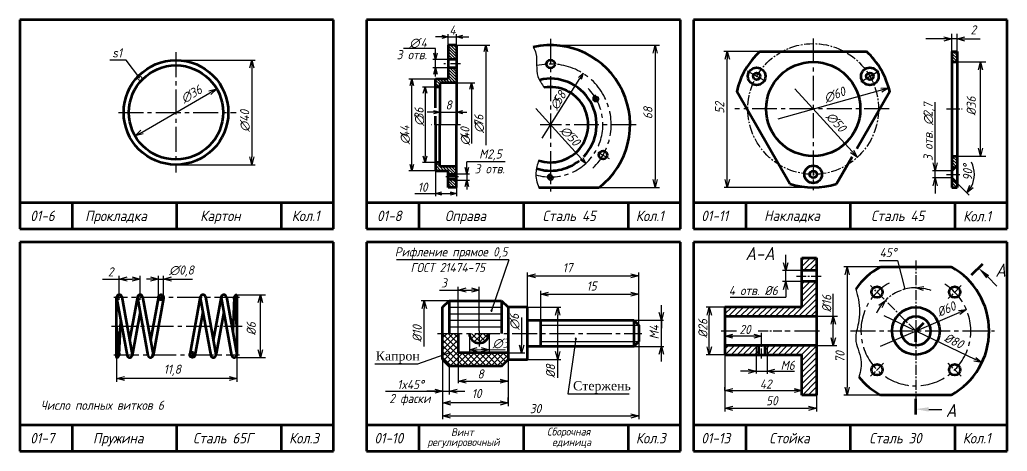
# Model space of a CAD drawing. Header units: millimetres. Extents: x -255 to 513, y 132 to 472.
# Drawn here: x 135 to 512.6, y 307 to 472 of the extents above; entities that cross this region are included whole.
import ezdxf

# ---------------------------------------------------------------- set-up
doc = ezdxf.new("R2010")
doc.units = ezdxf.units.MM
doc.header["$LTSCALE"] = 0.5
doc.linetypes.add('осевая2', pattern=[28.575, 19.05, -3.175, 3.175, -3.175])
doc.styles.get("Standard").update_dxf_attribs({"font": 'isocpeui.ttf', "width": 0.9})
doc.styles.add('стиль1', font='TIMES.TTF')
pattern_1 = [(135, (9, 2), (-0.561266, -0.561266), [])]

msp = doc.modelspace()

# ---------------------------------------------------------------- hatches: boundary and pattern name
at = {"lineweight": -3}
h = msp.add_hatch(dxfattribs=at)
h.set_pattern_fill('ANSI31', color=256, scale=0.25, angle=90, style=0)
h.set_pattern_definition(pattern_1)
h.paths.add_polyline_path([(301.97, 453.59), (298.77, 453.59), (298.77, 449.47), (293.97, 449.47), (293.97, 446.27), (295.57, 446.27), (295.57, 447.87), (301.97, 447.87)])
h.paths.add_polyline_path([(301.97, 462.27), (298.77, 462.27), (298.77, 462.06), (298.77, 456.79), (301.97, 456.79)])
h.paths.add_polyline_path([(301.97, 415.87), (295.57, 415.87), (295.57, 417.47), (293.97, 417.47), (293.97, 414.27), (298.77, 414.27), (298.77, 413.07), (301.97, 413.07)])
h.paths.add_polyline_path([(301.97, 410.66), (298.77, 410.66), (298.77, 407.87), (301.97, 407.87)])
h.paths.add_polyline_path([(301.97, 413.07), (298.77, 413.07), (298.77, 412.51), (301.97, 412.51)])
h.paths.add_polyline_path([(301.97, 411.23), (298.77, 411.23), (298.77, 410.66), (301.97, 410.66)])
h = msp.add_hatch(dxfattribs=at)
h.set_pattern_fill('ANSI31', color=256, scale=0.25, angle=90, style=0)
h.set_pattern_definition(pattern_1)
h.paths.add_polyline_path([(493.41, 459.88), (491.41, 459.88), (491.41, 455.88), (493.41, 455.88)])
h = msp.add_hatch(dxfattribs=at)
h.set_pattern_fill('ANSI31', color=256, scale=0.25, angle=90, style=0)
h.set_pattern_definition(pattern_1)
h.paths.add_polyline_path([(493.41, 419.88), (491.41, 419.88), (491.41, 414.23), (493.41, 416.23)])
h.paths.add_polyline_path([(491.41, 411.53), (491.41, 407.88), (493.41, 407.88), (493.41, 409.53)])
h = msp.add_hatch(dxfattribs=at)
h.set_pattern_fill('ANSI31', color=256, scale=0.5, style=0)
h.set_pattern_definition([(45, (9, 2), (-1.122532, 1.122532), [])])
h.paths.add_polyline_path([(439.66, 371.9), (434.06, 371.9), (434.06, 362.1), (404.66, 362.1), (404.66, 358.6), (439.66, 358.6)])
h.paths.add_polyline_path([(439.66, 381), (434.06, 381), (434.06, 376.1), (439.66, 376.1)])
h.paths.add_polyline_path([(416.56, 347.4), (404.66, 347.4), (404.66, 343.9), (416.56, 343.9)])
h.paths.add_polyline_path([(439.66, 347.4), (420.76, 347.4), (420.76, 343.9), (434.06, 343.9), (434.06, 328.52), (434.08, 328.5), (439.66, 328.5)])
h.paths.add_polyline_path([(420.76, 347.4), (420.76, 347.4), (419.88, 347.4), (419.88, 343.9), (420.76, 343.9)])
h.paths.add_polyline_path([(417.45, 347.38), (417.42, 347.4), (416.56, 347.4), (416.56, 343.9), (417.45, 343.9)])
h = msp.add_hatch(dxfattribs=at)
h.set_pattern_fill('ANSI37', color=256, scale=0.5, style=0)
h.set_pattern_definition([(45, (9, 2), (-1.122532, 1.122532), []), (135, (9, 2), (-1.122532, -1.122532), [])])
h.paths.add_polyline_path([(314.45, 352.08), (310.7, 352.08), (310.7, 348.33, 0.414214)])
h.paths.add_polyline_path([(310.7, 352.08), (306.95, 352.08, 0.414214), (310.7, 348.33)])
h.paths.add_polyline_path([(321.7, 342.08), (321.7, 344.58), (302.7, 344.58), (302.7, 339.58), (319.2, 339.58)])
h.paths.add_polyline_path([(302.7, 352.08), (296.7, 352.08), (296.7, 343.7), (299.03, 344.51, -0.084507), (299.02, 344.6, -1), (299.52, 344.6, -0.844156), (299.03, 344.51), (296.7, 343.7), (296.7, 342.08), (299.2, 339.58), (302.7, 339.58), (302.7, 344.58)])

# ---------------------------------------------------------------- linework, layer by layer
at = {"lineweight": 60}
for p, q in [((255, 472), (135, 472)), ((135, 472), (135, 392)), ((255, 392), (255, 472)), ((255, 402), (135, 402)), ((135, 402), (135, 392)), ((155, 402), (155, 392)), ((195, 402), (195, 392)), ((235, 402), (235, 392)), ((135, 392), (255, 392)), ((255, 387), (135, 387)), ((135, 387), (135, 307)), ((255, 307), (255, 387)), ((218.02, 366.84), (218.02, 343.84)), ((172.02, 342.84), (172.02, 365.84)), ((172.03, 365.67), (176.03, 343.67)), ((174, 366.02), (178, 344.02)), ((180.03, 366.01), (177.02, 349.44)), ((180.03, 365.67), (184.03, 343.67)), ((182, 366.02), (186, 344.02)), ((188.03, 366.01), (185.02, 349.44)), ((189.99, 365.59), (186, 343.67)), ((204.03, 366.01), (200.02, 343.95)), ((204.03, 365.67), (208.03, 343.67)), ((206, 366.02), (210, 344.02)), ((212.03, 366.01), (209.02, 349.44)), ((212.03, 365.67), (216.03, 343.67)), ((214, 366.02), (218, 344.02)), ((217.02, 365.84), (216.42, 352.75)), ((218.02, 354.84), (217.02, 365.84)), ((181.02, 360.26), (178, 343.67)), ((205.02, 360.26), (202, 343.67)), ((213.02, 360.26), (210, 343.67)), ((173.02, 343.84), (173.62, 356.92)), ((172.02, 354.84), (173.02, 343.84)), ((255, 317), (135, 317)), ((155, 317), (155, 307)), ((195, 317), (195, 307)), ((235, 317), (235, 307)), ((135, 307), (255, 307))]:
    msp.add_line(p, q, dxfattribs=at)
at = {"color": 7, "lineweight": 60}
for p, q in [((387.6, 472), (267.6, 472)), ((267.6, 472), (267.6, 392)), ((387.6, 392), (387.6, 472)), ((512.6, 472), (392.6, 472)), ((392.6, 472), (392.6, 392)), ((512.6, 392), (512.6, 472)), ((301.97, 462.27), (298.77, 462.27)), ((298.77, 462.27), (298.77, 449.47)), ((301.97, 462.27), (301.97, 431.87)), ((418.05, 459.92), (458.77, 459.92)), ((491.41, 459.88), (491.41, 407.88)), ((491.41, 459.88), (493.41, 459.88)), ((493.41, 459.88), (493.41, 407.88)), ((301.97, 456.79), (298.77, 456.79)), ((301.97, 453.59), (298.77, 453.59)), ((491.41, 455.88), (493.41, 455.88)), ((293.97, 438.27), (293.97, 449.47)), ((293.97, 449.47), (298.77, 449.47)), ((295.57, 446.27), (293.97, 446.27)), ((301.97, 447.87), (295.57, 447.87)), ((295.57, 447.87), (295.57, 431.87)), ((429.51, 409.23), (409.15, 444.5)), ((467.67, 444.5), (455.03, 422.6)), ((293.97, 431.87), (293.97, 435.07)), ((293.97, 431.87), (293.97, 414.27)), ((295.57, 415.87), (295.57, 431.87)), ((301.97, 407.87), (301.97, 431.87)), ((453.26, 419.53), (447.31, 409.23)), ((491.41, 419.88), (493.41, 419.88)), ((295.57, 417.47), (293.97, 417.47)), ((301.97, 415.87), (295.57, 415.87)), ((491.41, 414.23), (493.41, 416.23)), ((293.97, 414.27), (298.77, 414.27)), ((298.77, 407.87), (298.77, 414.27)), ((301.97, 407.87), (298.77, 407.87)), ((333.44, 407.87), (356.62, 407.87)), ((491.41, 411.53), (493.41, 409.53)), ((491.41, 407.88), (493.41, 407.88)), ((387.6, 402), (267.6, 402)), ((287.6, 402), (287.6, 392)), ((327.6, 402), (327.6, 392)), ((367.6, 402), (367.6, 392)), ((512.6, 402), (392.6, 402)), ((412.6, 402), (412.6, 392)), ((452.6, 402), (452.6, 392)), ((492.6, 402), (492.6, 392)), ((267.6, 392), (387.6, 392)), ((392.6, 392), (512.6, 392)), ((387.6, 387), (267.6, 387)), ((267.6, 387), (267.6, 307)), ((387.6, 307), (387.6, 387)), ((512.6, 387), (392.6, 387)), ((392.6, 387), (392.6, 307)), ((512.6, 307), (512.6, 387)), ((434.06, 381), (439.66, 381)), ((434.06, 362.1), (434.06, 381)), ((439.66, 381), (439.66, 328.5)), ((439.66, 376.1), (434.06, 376.1)), ((464.11, 377.5), (491.22, 377.5)), ((439.66, 371.9), (434.06, 371.9)), ((296.7, 362.08), (299.2, 364.58)), ((299.2, 364.58), (319.2, 364.58)), ((299.2, 364.58), (299.2, 352.08)), ((319.2, 364.58), (319.2, 352.08)), ((319.2, 364.58), (321.7, 362.08)), ((296.7, 342.08), (296.7, 362.08)), ((321.7, 362.08), (321.7, 342.08)), ((329.2, 362.08), (321.7, 362.08)), ((329.2, 342.08), (329.2, 362.08)), ((404.66, 362.1), (404.66, 343.9)), ((434.06, 362.1), (404.66, 362.1)), ((434.06, 362.1), (410.96, 362.1)), ((329.2, 357.08), (369.82, 357.08)), ((334.2, 347.08), (334.2, 357.08)), ((369.82, 357.08), (369.82, 347.08)), ((369.82, 357.08), (371.7, 355.2)), ((371.7, 355.2), (371.7, 348.95)), ((404.66, 358.6), (439.66, 358.6)), ((302.7, 352.08), (302.7, 344.58)), ((369.82, 347.08), (371.7, 348.95)), ((439.66, 347.4), (404.66, 347.4)), ((417.45, 347.4), (417.45, 343.9)), ((419.88, 347.4), (419.88, 343.9)), ((321.7, 344.58), (302.7, 344.58)), ((369.82, 347.08), (329.2, 347.08)), ((404.66, 343.9), (434.06, 343.9)), ((434.06, 328.5), (434.06, 343.9)), ((296.7, 342.08), (299.2, 339.58)), ((319.2, 339.58), (321.7, 342.08)), ((321.7, 342.08), (329.2, 342.08)), ((319.2, 339.58), (299.2, 339.58)), ((439.66, 328.5), (434.06, 328.5)), ((491.22, 328.5), (464.11, 328.5)), ((387.6, 317), (267.6, 317)), ((287.6, 317), (287.6, 307)), ((327.6, 317), (327.6, 307)), ((367.6, 317), (367.6, 307)), ((512.6, 317), (392.6, 317)), ((412.6, 317), (412.6, 307)), ((452.6, 317), (452.6, 307)), ((492.6, 317), (492.6, 307)), ((267.6, 307), (387.6, 307)), ((392.6, 307), (512.6, 307))]:
    msp.add_line(p, q, dxfattribs=at)
at = {"lineweight": -3}
for p, q in [((296.37, 465.47), (293.97, 465.47)), ((296.37, 466.11), (298.77, 465.47)), ((298.77, 465.47), (296.37, 464.82)), ((298.77, 465.47), (296.37, 465.47)), ((298.77, 462.06), (298.77, 466.47)), ((298.77, 465.47), (301.97, 465.47)), ((301.97, 462.27), (301.97, 466.47)), ((301.97, 465.47), (304.37, 466.11)), ((304.37, 464.82), (301.97, 465.47)), ((301.97, 465.47), (304.37, 465.47)), ((304.37, 465.47), (306.77, 465.47)), ((491.41, 464.64), (481.41, 464.64)), ((488.41, 465.44), (491.41, 464.64)), ((491.41, 464.64), (488.41, 463.84)), ((493.41, 464.64), (488.41, 464.64)), ((489.41, 464.64), (491.41, 464.64)), ((491.41, 459.88), (491.41, 466.64)), ((491.41, 464.64), (491.41, 465.89)), ((493.41, 459.88), (493.41, 466.64)), ((493.41, 464.64), (496.41, 465.44)), ((493.41, 464.64), (502.3, 464.64)), ((496.41, 463.84), (493.41, 464.64)), ((493.41, 464.64), (496.41, 464.64)), ((293.94, 460.99), (281.78, 460.99)), ((293.97, 450.29), (293.97, 460.99)), ((301.97, 462.27), (314.8, 462.27)), ((312.54, 459.87), (313.18, 462.27)), ((313.18, 462.27), (313.82, 459.87)), ((313.18, 462.27), (313.18, 459.87)), ((337.97, 462.27), (379.6, 462.27)), ((377.16, 459.27), (377.97, 462.27)), ((377.97, 462.27), (378.77, 459.27)), ((377.97, 462.27), (377.97, 459.27)), ((293.97, 456.79), (293.32, 459.19)), ((294.61, 459.19), (293.97, 456.79)), ((293.97, 456.79), (293.97, 459.19)), ((313.18, 459.87), (313.18, 424.06)), ((377.97, 459.27), (377.97, 410.87)), ((419.55, 459.92), (404.29, 459.92)), ((404.73, 456.92), (405.54, 459.92)), ((405.54, 459.92), (406.34, 456.92)), ((405.54, 459.92), (405.54, 456.92)), ((405.54, 410.88), (405.54, 456.92)), ((175.74, 456.57), (169.44, 456.57)), ((180.91, 449.64), (175.74, 456.57)), ((194.74, 456.57), (224.99, 456.57)), ((222.93, 453.57), (223.74, 456.57)), ((223.74, 456.57), (224.54, 453.57)), ((223.74, 456.57), (223.74, 453.57)), ((223.74, 453.57), (223.74, 419.57)), ((298.77, 456.79), (292.97, 456.79)), ((298.77, 453.59), (292.97, 453.59)), ((293.32, 451.19), (293.97, 453.59)), ((293.97, 453.59), (294.61, 451.19)), ((293.97, 453.59), (293.97, 451.19)), ((493.41, 455.88), (504.35, 455.88)), ((501.55, 452.88), (502.35, 455.88)), ((502.35, 419.88), (502.35, 455.88)), ((502.35, 455.88), (503.16, 452.88)), ((502.35, 455.88), (502.35, 452.88)), ((334.73, 426.76), (349.16, 449.54)), ((293.97, 449.26), (283.76, 449.26)), ((284.97, 416.67), (284.97, 446.86)), ((293.97, 446.27), (288.97, 446.27)), ((301.97, 447.87), (309.02, 447.87)), ((425.04, 434.17), (467.32, 445.91)), ((431.38, 445.58), (453.24, 421.63)), ((181.75, 429.07), (207.73, 444.07)), ((289.97, 443.87), (289.97, 419.87)), ((307.71, 445.47), (307.71, 424.67)), ((332.34, 438.03), (349.83, 418.86)), ((485.02, 417.23), (485.02, 440.49)), ((293.17, 436.67), (290.77, 436.67)), ((293.17, 437.31), (295.57, 436.67)), ((295.57, 436.67), (301.97, 436.67)), ((301.97, 436.67), (304.37, 437.31)), ((304.37, 436.02), (301.97, 436.67)), ((301.97, 436.67), (304.37, 436.67)), ((304.37, 436.67), (305.97, 436.67)), ((223.74, 416.57), (222.93, 419.57)), ((224.54, 419.57), (223.74, 416.57)), ((223.74, 416.57), (223.74, 419.57)), ((289.97, 417.47), (289.32, 419.87)), ((290.61, 419.87), (289.97, 417.47)), ((289.97, 417.47), (289.97, 419.87)), ((493.41, 419.88), (504.35, 419.88)), ((502.35, 419.88), (501.55, 422.88)), ((503.16, 422.88), (502.35, 419.88)), ((502.35, 419.88), (502.35, 422.88)), ((194.74, 416.57), (224.99, 416.57)), ((284.97, 414.27), (284.32, 416.67)), ((285.61, 416.67), (284.97, 414.27)), ((284.97, 414.27), (284.97, 416.67)), ((293.97, 417.47), (288.97, 417.47)), ((305.97, 413.07), (305.32, 415.47)), ((320.61, 417.65), (305.97, 417.65)), ((305.97, 415.25), (305.97, 417.65)), ((306.61, 415.47), (305.97, 413.07)), ((485.02, 414.23), (484.22, 417.23)), ((485.83, 417.23), (485.02, 414.23)), ((485.02, 414.23), (485.02, 417.23)), ((293.97, 414.27), (283.76, 414.27)), ((293.97, 414.27), (293.97, 404.51)), ((301.97, 413.07), (298.77, 413.07)), ((301.97, 413.07), (306.97, 413.07)), ((305.97, 412.85), (305.97, 415.25)), ((305.97, 412.85), (305.97, 410.66)), ((491.41, 414.23), (484.03, 414.23)), ((485.02, 411.53), (485.02, 414.23)), ((301.97, 410.66), (298.77, 410.66)), ((301.97, 410.66), (306.97, 410.66)), ((301.97, 407.87), (301.97, 404.51)), ((305.32, 408.26), (305.97, 410.66)), ((305.97, 410.66), (305.97, 407.14)), ((305.97, 410.66), (306.61, 408.26)), ((356.62, 407.87), (379.6, 407.87)), ((377.97, 407.87), (377.16, 410.87)), ((378.77, 410.87), (377.97, 407.87)), ((377.97, 407.87), (377.97, 410.87)), ((438.47, 407.88), (404.35, 407.88)), ((405.54, 407.88), (404.73, 410.88)), ((406.34, 410.88), (405.54, 407.88)), ((405.54, 407.88), (405.54, 410.88)), ((491.41, 411.53), (484.03, 411.53)), ((484.22, 408.53), (485.02, 411.53)), ((485.02, 411.53), (485.83, 408.53)), ((485.02, 411.53), (485.02, 408.53)), ((485.02, 408.53), (485.02, 405.53)), ((493.41, 409.53), (497.99, 404.95)), ((497.11, 405.83), (498.24, 408.73)), ((497.11, 405.83), (498.89, 408.25)), ((286.07, 405.51), (299.57, 405.51)), ((293.97, 405.51), (296.37, 406.15)), ((296.37, 404.86), (293.97, 405.51)), ((293.97, 405.51), (296.37, 405.51)), ((299.57, 406.15), (301.97, 405.51)), ((301.97, 405.51), (299.57, 404.86)), ((301.97, 405.51), (299.57, 405.51)), ((499.53, 407.77), (497.11, 405.83)), ((427.9, 379.1), (427.9, 382.1)), ((322.04, 380.18), (279.04, 380.18)), ((322.04, 380.18), (315.4, 360.76)), ((427.9, 376.1), (427.1, 379.1)), ((428.7, 379.1), (427.9, 376.1)), ((427.9, 376.1), (427.9, 379.1)), ((463.6, 380), (470.6, 380)), ((470.6, 380), (473.46, 368.96)), ((173.02, 364.84), (173.02, 374.09)), ((181.02, 364.84), (181.02, 374.09)), ((188.02, 365.84), (188.02, 374.09)), ((190.02, 365.84), (190.02, 374.09)), ((329.2, 362.08), (329.2, 375.33)), ((329.2, 374.08), (332.2, 374.88)), ((329.2, 374.08), (368.7, 374.08)), ((329.2, 374.08), (332.2, 374.08)), ((332.2, 373.27), (329.2, 374.08)), ((368.7, 374.88), (371.7, 374.08)), ((371.7, 374.08), (368.7, 374.08)), ((371.7, 374.08), (368.7, 373.27)), ((371.7, 368.33), (371.7, 375.33)), ((434.06, 376.1), (426.65, 376.1)), ((427.9, 371.88), (427.9, 376.1)), ((464.11, 377.5), (450.16, 377.5)), ((450.6, 374.5), (451.41, 377.5)), ((451.41, 377.5), (452.21, 374.5)), ((451.41, 377.5), (451.41, 374.5)), ((451.41, 374.5), (451.41, 331.5)), ((166.69, 372.84), (176.02, 372.84)), ((173.02, 372.84), (176.02, 373.64)), ((173.02, 372.84), (178.02, 372.84)), ((176.02, 372.03), (173.02, 372.84)), ((178.02, 373.64), (181.02, 372.84)), ((181.02, 372.84), (178.02, 372.03)), ((181.02, 372.84), (178.02, 372.84)), ((185.02, 372.84), (183.52, 372.84)), ((185.02, 373.64), (188.02, 372.84)), ((188.02, 372.84), (185.02, 372.03)), ((188.02, 372.84), (185.02, 372.84)), ((188.02, 372.84), (190.02, 372.84)), ((190.02, 372.84), (193.02, 373.64)), ((193.02, 372.03), (190.02, 372.84)), ((190.02, 372.84), (193.02, 372.84)), ((193.02, 372.84), (201.02, 372.84)), ((434.06, 371.88), (426.65, 371.88)), ((427.1, 368.88), (427.9, 371.88)), ((427.9, 371.88), (428.7, 368.88)), ((427.9, 371.88), (427.9, 368.88)), ((505.12, 373.69), (508.66, 370.15)), ((188.05, 366.08), (188.78, 366.81)), ((189.02, 364.54), (189.02, 367.32)), ((189.02, 366.15), (189.55, 366.68)), ((218.02, 366.84), (229.02, 366.84)), ((226.22, 363.84), (227.02, 366.84)), ((227.02, 342.84), (227.02, 366.84)), ((227.02, 366.84), (227.82, 363.84)), ((227.02, 366.84), (227.02, 363.84)), ((295.53, 368.63), (302.7, 368.63)), ((302.7, 352.08), (302.7, 369.88)), ((302.7, 368.63), (305.7, 369.43)), ((305.7, 367.83), (302.7, 368.63)), ((302.7, 368.63), (305.7, 368.63)), ((305.7, 368.63), (307.7, 368.63)), ((307.7, 369.43), (310.7, 368.63)), ((310.7, 368.63), (307.7, 367.83)), ((310.7, 368.63), (307.7, 368.63)), ((310.7, 353.08), (310.7, 369.88)), ((334.2, 357.08), (334.2, 368.33)), ((334.2, 367.08), (337.2, 367.88)), ((334.2, 367.08), (337.2, 367.08)), ((337.2, 366.27), (334.2, 367.08)), ((337.2, 367.08), (368.7, 367.08)), ((368.7, 367.88), (371.7, 367.08)), ((371.7, 367.08), (368.7, 367.08)), ((371.7, 367.08), (368.7, 366.27)), ((371.7, 355.2), (371.7, 368.33)), ((427.9, 368.88), (427.9, 365.88)), ((446.07, 350.4), (446.07, 367.22)), ((188.17, 365.3), (188.71, 365.84)), ((188.67, 364.9), (189.02, 365.25)), ((188.71, 365.84), (189.02, 366.15)), ((189.02, 365.25), (189.61, 365.84)), ((189.61, 365.84), (189.96, 366.19)), ((299.2, 364.58), (288.45, 364.58)), ((288.9, 361.58), (289.7, 364.58)), ((289.7, 364.58), (289.7, 361.58)), ((289.7, 364.58), (290.5, 361.58)), ((380.35, 341.37), (380.35, 362.87)), ((406.66, 365.88), (427.9, 365.88)), ((289.7, 347.08), (289.7, 361.58)), ((299.2, 362.08), (319.2, 362.08)), ((299.2, 359.58), (319.2, 359.58)), ((329.2, 362.08), (341.95, 362.08)), ((339.9, 359.08), (340.7, 362.08)), ((340.7, 362.08), (340.7, 359.08)), ((340.7, 362.08), (341.5, 359.08)), ((340.7, 335.08), (340.7, 359.08)), ((380.35, 357.08), (379.54, 360.08)), ((381.15, 360.08), (380.35, 357.08)), ((404.66, 362.1), (397.41, 362.1)), ((397.86, 359.1), (398.66, 362.1)), ((398.66, 362.1), (399.47, 359.1)), ((398.66, 362.1), (398.66, 359.1)), ((398.66, 346.9), (398.66, 359.1)), ((464.1, 347.2), (494.21, 360.08)), ((465.47, 358.85), (500.2, 342.18)), ((299.2, 357.08), (319.2, 357.08)), ((326.89, 358.19), (326.89, 347.58)), ((334.2, 355.2), (371.7, 355.2)), ((369.7, 357.08), (381.18, 357.08)), ((380.35, 357.08), (380.35, 354.08)), ((439.66, 358.6), (447.65, 358.6)), ((445.27, 355.6), (446.07, 358.6)), ((446.07, 358.6), (446.88, 355.6)), ((446.07, 358.6), (446.07, 355.6)), ((299.2, 354.58), (319.2, 354.58)), ((306.95, 352.08), (306.95, 345.06)), ((310.7, 353.08), (310.7, 347.08)), ((314.45, 351.94), (314.45, 345.02)), ((403.26, 353), (409.11, 353)), ((404.68, 351), (407.68, 351.8)), ((415.66, 351.8), (418.66, 351)), ((418.66, 347.4), (418.66, 352.25)), ((334.2, 348.95), (371.7, 348.95)), ((347.6, 350), (344.54, 329)), ((371.7, 349.08), (371.7, 325.83)), ((380.35, 347.08), (380.35, 350.08)), ((418.66, 351), (404.66, 351)), ((407.68, 350.2), (404.68, 351)), ((404.68, 351), (407.68, 351)), ((418.66, 351), (415.66, 350.2)), ((418.66, 351), (415.66, 351)), ((416.56, 347.4), (416.56, 343.9)), ((420.76, 347.4), (420.76, 343.9)), ((439.66, 347.4), (447.49, 347.4)), ((446.07, 347.4), (445.27, 350.4)), ((446.88, 350.4), (446.07, 347.4)), ((446.07, 347.4), (446.07, 350.4)), ((172.02, 343.84), (172.02, 333.59)), ((200.05, 344.08), (200.78, 344.81)), ((200.17, 343.3), (200.71, 343.84)), ((200.71, 343.84), (201.02, 344.15)), ((201.02, 342.5), (201.02, 345.24)), ((201.02, 344.15), (201.55, 344.68)), ((201.02, 343.25), (201.61, 343.84)), ((201.61, 343.84), (201.96, 344.19)), ((218.02, 343.84), (218.02, 333.59)), ((227.02, 342.84), (226.22, 345.84)), ((227.82, 345.84), (227.02, 342.84)), ((227.02, 342.84), (227.02, 345.84)), ((299.27, 344.6), (287.04, 340.31)), ((302.7, 344.58), (302.7, 333)), ((306.95, 345.83), (320.58, 345.87)), ((314.45, 345.83), (311.45, 345.83)), ((321.7, 344.58), (328.14, 344.58)), ((369.7, 347.08), (381.25, 347.08)), ((379.54, 344.08), (380.35, 347.08)), ((380.35, 347.08), (381.15, 344.08)), ((404.66, 343.9), (397.41, 343.9)), ((398.66, 343.9), (397.86, 346.9)), ((399.47, 346.9), (398.66, 343.9)), ((398.66, 343.9), (398.66, 346.9)), ((416.56, 343.9), (416.56, 336.74)), ((420.76, 343.9), (420.76, 336.64)), ((200.67, 342.9), (201.02, 343.25)), ((217.02, 342.84), (229.02, 342.84)), ((287.04, 340.31), (270.77, 340.31)), ((296.7, 342.08), (296.7, 331.6)), ((321.7, 342.08), (321.7, 331.83)), ((321.7, 342.08), (321.7, 324.23)), ((329.2, 342.08), (341.95, 342.08)), ((299.2, 339.58), (299.2, 328.65)), ((413.56, 337.58), (410.56, 337.58)), ((413.56, 338.38), (416.56, 337.58)), ((416.56, 337.58), (413.56, 336.77)), ((416.56, 337.58), (413.56, 337.58)), ((416.56, 337.58), (420.76, 337.58)), ((423.76, 337.58), (431.23, 337.58)), ((172.02, 334.84), (175.02, 335.64)), ((175.02, 334.03), (172.02, 334.84)), ((172.02, 334.84), (175.02, 334.84)), ((215.02, 334.84), (175.02, 334.84)), ((215.02, 335.64), (218.02, 334.84)), ((218.02, 334.84), (215.02, 334.03)), ((218.02, 334.84), (215.02, 334.84)), ((302.7, 333.8), (305.7, 334.6)), ((305.7, 332.99), (302.7, 333.8)), ((302.7, 333.8), (305.7, 333.8)), ((305.7, 333.8), (321.6, 333.8)), ((318.7, 334.6), (321.7, 333.8)), ((321.7, 333.8), (318.7, 332.99)), ((321.7, 333.8), (318.7, 333.8)), ((321.7, 335.95), (321.7, 332.55)), ((274.84, 329.97), (296.7, 329.97)), ((293.7, 329.97), (290.7, 329.97)), ((293.7, 330.78), (296.7, 329.97)), ((296.7, 329.97), (293.7, 329.17)), ((296.7, 329.97), (293.7, 329.97)), ((296.7, 331.6), (296.7, 319.23)), ((296.7, 329.97), (299.2, 329.97)), ((296.7, 329.97), (299.2, 329.97)), ((299.2, 329.97), (302.2, 330.78)), ((302.2, 329.17), (299.2, 329.97)), ((299.2, 329.97), (302.2, 329.97)), ((302.2, 329.97), (305.2, 329.97)), ((344.54, 329), (368.07, 329)), ((404.66, 330.23), (407.66, 331.03)), ((407.66, 329.42), (404.66, 330.23)), ((404.66, 330.23), (407.66, 330.23)), ((407.66, 330.23), (431.06, 330.23)), ((296.7, 327.08), (296.7, 323.57)), ((296.89, 325.47), (299.89, 326.27)), ((299.89, 324.66), (296.89, 325.47)), ((296.89, 325.47), (299.89, 325.47)), ((321.73, 325.47), (299.89, 325.47)), ((318.7, 326.27), (321.7, 325.47)), ((321.7, 325.47), (318.7, 324.66)), ((321.7, 325.47), (318.7, 325.47)), ((321.7, 327.73), (321.7, 324.32)), ((321.7, 325.57), (321.7, 327.57)), ((371.7, 325.83), (371.7, 319.23)), ((464.11, 328.5), (450.16, 328.5)), ((296.7, 320.48), (299.7, 321.28)), ((404.66, 323.44), (407.66, 324.25)), ((407.66, 322.64), (404.66, 323.44)), ((404.66, 323.44), (407.66, 323.44)), ((407.66, 323.44), (436.66, 323.44)), ((482.56, 323), (487.56, 323)), ((299.7, 319.67), (296.7, 320.48)), ((296.7, 320.48), (299.7, 320.48)), ((299.7, 320.48), (368.7, 320.48))]:
    msp.add_line(p, q, dxfattribs=at)
at = {"linetype": 'осевая2', "lineweight": -3}
for p, q in [((337.97, 464.67), (337.97, 406.27)), ((438.41, 464.88), (438.41, 406.88)), ((194.74, 459.57), (194.74, 413.57)), ((172.74, 436.57), (217.74, 436.57)), ((467.41, 437.88), (408.41, 437.88)), ((303.51, 431.87), (292.37, 431.87)), ((370.77, 431.87), (333.97, 431.87)), ((219.02, 365.84), (171.02, 365.84)), ((170.02, 354.84), (220.02, 354.84)), ((294.7, 352.08), (372.88, 352.08)), ((431.28, 353), (441.76, 353)), ((452.66, 353), (507.76, 353)), ((171.02, 343.84), (219.02, 343.84))]:
    msp.add_line(p, q, dxfattribs=at)
at = {"linetype": 'осевая2', "lineweight": -3, "ltscale": 0.4}
for p, q in [((303.48, 455.19), (297.17, 455.19)), ((420.25, 448.36), (413.26, 452.4)), ((456.59, 448.32), (463.53, 452.44)), ((354.15, 441.21), (356.37, 442.49)), ((489.41, 437.88), (495.41, 437.88)), ((356.06, 421.42), (360.38, 418.92)), ((302.77, 411.87), (297.97, 411.87)), ((489.41, 412.88), (494.41, 412.88)), ((477.66, 380), (477.66, 324.7)), ((431.96, 374), (442.11, 374)), ((477.66, 353), (460.34, 370.32)), ((494.99, 370.32), (490.04, 365.37)), ((417.39, 353), (426.45, 353)), ((427.56, 353), (429.58, 353)), ((418.66, 342.5), (418.66, 348.8)), ((465.29, 340.63), (460.34, 335.68)), ((494.99, 335.68), (490.04, 340.63))]:
    msp.add_line(p, q, dxfattribs=at)
at = {"color": 7, "lineweight": -2}
for p, q in [((348.62, 449.88), (350.45, 451.57)), ((350.45, 451.57), (349.16, 449.54)), ((350.45, 451.57), (349.71, 449.2)), ((284.32, 446.86), (284.97, 449.26)), ((284.97, 449.26), (285.61, 446.86)), ((284.97, 449.26), (284.97, 446.86)), ((289.32, 443.87), (289.97, 446.27)), ((289.97, 446.27), (290.61, 443.87)), ((289.97, 446.27), (289.97, 443.87)), ((307.06, 445.47), (307.71, 447.87)), ((307.71, 447.87), (308.35, 445.47)), ((307.71, 447.87), (307.71, 445.47)), ((295.57, 436.67), (293.17, 436.02)), ((295.57, 436.67), (293.17, 436.67)), ((350.3, 419.3), (351.45, 417.09)), ((351.45, 417.09), (349.35, 418.43)), ((351.45, 417.09), (349.83, 418.86)), ((493.9, 360.82), (496.97, 361.26)), ((496.97, 361.26), (494.21, 360.08)), ((496.97, 361.26), (494.53, 359.34)), ((340.7, 342.08), (339.9, 345.08)), ((340.7, 342.08), (340.7, 345.08)), ((341.5, 345.08), (340.7, 342.08)), ((502.9, 340.88), (499.85, 341.46)), ((502.9, 340.88), (500.2, 342.18)), ((500.55, 342.91), (502.9, 340.88)), ((420.76, 337.58), (423.76, 338.38)), ((423.76, 336.77), (420.76, 337.58)), ((420.76, 337.58), (423.76, 337.58)), ((431.06, 331.03), (434.06, 330.23)), ((434.06, 330.23), (431.06, 329.42)), ((434.06, 330.23), (431.06, 330.23)), ((451.41, 328.5), (450.6, 331.5)), ((452.21, 331.5), (451.41, 328.5)), ((451.41, 328.5), (451.41, 331.5))]:
    msp.add_line(p, q, dxfattribs=at)
for p, q in [((210.33, 445.57), (209.7, 446.65)), ((179.15, 427.57), (178.52, 428.65)), ((172.02, 342.48), (172.02, 345.3)), ((135, 317), (135, 307))]:
    msp.add_line(p, q)
at = {"color": 0, "linetype": 'ByBlock', "lineweight": -2}
for p, q in [((464.21, 445.88), (467.32, 445.91)), ((467.32, 445.91), (464.42, 445.11)), ((467.32, 445.91), (464.64, 444.34)), ((207.33, 444.76), (210.33, 445.57)), ((210.33, 445.57), (207.73, 444.07)), ((210.33, 445.57), (208.13, 443.37)), ((179.15, 427.57), (181.35, 429.76)), ((179.15, 427.57), (181.75, 429.07)), ((182.15, 428.37), (179.15, 427.57)), ((455.26, 419.41), (452.64, 421.09)), ((455.26, 419.41), (453.24, 421.63)), ((453.83, 422.17), (455.26, 419.41)), ((477.66, 369.51), (480.72, 370.03)), ((480.58, 368.43), (477.66, 369.51)), ((477.66, 369.51), (480.65, 369.23)), ((463.45, 362.88), (465.99, 364.67)), ((465.99, 364.67), (464.07, 362.37)), ((465.99, 364.67), (464.69, 361.85)), ((326.89, 344.58), (326.09, 347.58)), ((327.7, 347.58), (326.89, 344.58)), ((326.89, 344.58), (326.89, 347.58)), ((306.95, 345.83), (309.95, 346.63)), ((309.95, 345.03), (306.95, 345.83)), ((306.95, 345.83), (309.95, 345.83)), ((311.45, 346.63), (314.45, 345.83)), ((314.45, 345.83), (311.45, 345.03)), ((368.7, 321.28), (371.7, 320.48)), ((436.66, 324.25), (439.66, 323.44)), ((439.66, 323.44), (436.66, 322.64)), ((439.66, 323.44), (436.66, 323.44)), ((371.7, 320.48), (368.7, 319.67)), ((371.7, 320.48), (368.7, 320.48))]:
    msp.add_line(p, q, dxfattribs=at)
at = {"color": 7}
for p, q in [((295.57, 431.87), (295.57, 437.67)), ((301.97, 431.87), (301.97, 437.67)), ((404.66, 347.4), (404.66, 352.25)), ((417.45, 347.38), (417.42, 347.4)), ((420.76, 347.4), (420.76, 347.4)), ((404.66, 343.9), (404.66, 322.19)), ((404.66, 330.23), (404.66, 331.48)), ((434.06, 330.23), (434.06, 331.48)), ((434.08, 328.5), (434.06, 328.52)), ((439.66, 328.5), (439.66, 322.19))]:
    msp.add_line(p, q, dxfattribs=at)
at = {"color": 7, "lineweight": 50}
for p, q in [((301.97, 412.51), (298.77, 412.51)), ((301.97, 411.23), (298.77, 411.23))]:
    msp.add_line(p, q, dxfattribs=at)
at = {"color": 7, "lineweight": 100}
for p, q in [((503.08, 378.57), (498.83, 374.32)), ((480.58, 355.92), (477.66, 353)), ((477.66, 348.88), (477.66, 353)), ((477.66, 321), (477.66, 327))]:
    msp.add_line(p, q, dxfattribs=at)
at = {"color": 0, "linetype": 'ByBlock', "const_width": 1.5}
msp.add_lwpolyline([(180.8, 449.79, 1), (181.03, 449.49, 1)], format="xyb", close=True, dxfattribs=at)
at = {"linetype": 'осевая2', "lineweight": -3, "ltscale": 0.4}
msp.add_circle((438.41, 437.88), 25, dxfattribs=at)
at = {"lineweight": 60}
for centre, radius in [((194.74, 436.57), 20), ((194.74, 436.57), 18), ((355.29, 441.87), 0.64), ((189.02, 365.84), 1), ((201.02, 343.84), 1)]:
    msp.add_circle(centre, radius, dxfattribs=at)
at = {"color": 7, "lineweight": 60}
for centre, radius in [((337.97, 455.07), 1.6), ((416.76, 450.38), 3.35), ((438.41, 437.88), 18), ((460.06, 450.38), 3.35), ((416.76, 450.38), 1.35), ((460.06, 450.38), 1.35), ((358.06, 420.27), 1.6), ((438.41, 412.88), 3.35), ((438.41, 412.88), 1.35), ((462.81, 367.85), 2.1), ((492.51, 367.85), 2.1), ((477.66, 353), 9.1), ((477.66, 353), 5.6), ((462.81, 338.15), 2.1), ((492.51, 338.15), 2.1)]:
    msp.add_circle(centre, radius, dxfattribs=at)
at = {"lineweight": 50}
msp.add_circle((337.97, 411.87), 0.64, dxfattribs=at)
at = {"color": 7, "lineweight": 60}
for centre, radius, start, end in [((337.97, 431.87), 30.4, 307.8636, 102.5735), ((438.41, 437.88), 30, 132.741, 167.259), ((438.41, 437.88), 30, 12.741, 47.259), ((337.97, 431.87), 17.6, 316.3292, 103.8947), ((337.97, 431.87), 14.4, 251.3962, 99.7249), ((337.97, 431.87), 17.6, 252.1963, 308.5138), ((438.41, 437.88), 30, 252.741, 287.259), ((477.66, 353), 28, 118.955, 145.2489), ((477.66, 353), 28, 298.955, 61.045), ((310.7, 352.08), 3.75, 180, 0), ((477.66, 353), 28, 218.8717, 241.045)]:
    msp.add_arc(centre, radius, start, end, dxfattribs=at)
at = {"linetype": 'осевая2', "lineweight": -3}
for centre, radius, start, end in [((337.97, 431.87), 23.2, 314.0733, 103.1622), ((337.97, 431.87), 20, 253.7109, 44.4131), ((477.66, 353), 21, 119.1998, 62.3828)]:
    msp.add_arc(centre, radius, start, end, dxfattribs=at)
at = {"lineweight": -3}
for centre, radius, start, end in [((355.29, 441.87), 1.2, 90, 5.2361), ((490.06, 412.88), 9.97, 332.3092, 27.6908), ((337.97, 411.87), 1.2, 90, 5.2361), ((477.66, 353), 16.51, 69.1453, 79.5726), ((477.66, 353), 16.51, 145.4274, 155.8547)]:
    msp.add_arc(centre, radius, start, end, dxfattribs=at)
at = {"lineweight": 60}
for centre, start, end in [((173.02, 365.84), 9.8658, 189.8658), ((173.02, 365.84), 9.8658, 189.8658), ((181.02, 365.84), 9.8658, 189.8658), ((205.02, 365.84), 9.8658, 189.8658), ((213.02, 365.84), 9.8658, 189.8658), ((218.02, 365.84), 90, 190.3889), ((172.02, 343.84), 270, 10.3889), ((177.02, 343.84), 189.8658, 10.7439), ((185.02, 343.84), 189.8658, 10.7439), ((209.02, 343.84), 189.8658, 10.7439), ((217.02, 343.84), 189.8658, 10.7439)]:
    msp.add_arc(centre, 1, start, end, dxfattribs=at)
at = {"linetype": 'осевая2', "lineweight": -3, "ltscale": 0.4}
msp.add_arc((477.66, 353), 16.51, 90, 135, dxfattribs=at)
at = {"color": 7}
for centre, start, end in [((315.4, 360.76), 0, 180), ((315.4, 360.76), 180, 0), ((347.6, 350), 0, 180), ((347.6, 350), 180, 0), ((299.27, 344.6), 0, 180), ((299.27, 344.6), 180, 0)]:
    msp.add_arc(centre, 0.25, start, end, dxfattribs=at)
at = {"lineweight": -3}
for points, knots in [([(331.35, 461.54), (331.8, 460.74), (333.3, 457.3), (331.76, 451.44), (334.66, 447.41), (335.53, 446.06)], [6.137629, 6.137629, 6.137629, 6.137629, 9.583787, 20.629148, 26.375753, 26.375753, 26.375753, 26.375753]), ([(333.37, 418.22), (332.95, 416.62), (331.86, 413.16), (332.74, 409.73), (333.44, 407.87)], [62.950004, 62.950004, 62.950004, 62.950004, 69.043196, 76.290081, 76.290081, 76.290081, 76.290081]), ([(454.66, 368.96), (455.06, 367.65), (456.19, 363.44), (456.28, 356.93), (453.66, 349.27), (457.5, 342.52), (456.55, 337.63), (455.86, 335.43)], [3.188453, 3.188453, 3.188453, 3.188453, 7.28011, 16.28011, 22.362872, 30.609084, 37.324232, 37.324232, 37.324232, 37.324232])]:
    msp.add_open_spline(points, degree=3, knots=knots, dxfattribs=at)
at = {"color": 7}
for points in [[(504.55, 373.09), (505.7, 374.29), (501.52, 377.15)], [(482.58, 323.83), (482.55, 322.17), (477.56, 323.1)]]:
    msp.add_solid(points, dxfattribs=at)

# ---------------------------------------------------------------- texts
at = {"lineweight": -3, "width": 0.9}
for s, height, p in [('4', 3.5, (299.3, 466.31)), ('∅', 3.5, (283.99, 461.45)), ('4', 3.5, (288.28, 461.45)), ('s1', 3.5, (170.39, 457.57)), ('3 отв.', 3.5, (279.14, 456.89)), ('8', 3.5, (297.83, 437.67)), ('М2,5', 3.5, (310.67, 418.92)), ('3 отв.', 3.5, (308.91, 413.25)), ('10', 3.5, (287.2, 406.23)), ('Рифление прямое 0,5', 3.5, (278.42, 381.5)), ('А-А', 5, (412.47, 380.08)), ('45°', 3.5, (463.81, 381.25)), ('∅0,8', 3.5, (192.14, 374.54)), ('ГОСТ 21474-75', 3.5, (284.42, 375.5)), ('17', 3.5, (342.59, 375.43)), ('2', 3.5, (168.7, 373.84)), ('3', 3.5, (296.11, 369.63)), ('15', 3.5, (351.73, 368.43)), ('4 отв. %%c6', 3.5, (406.1, 366.69)), ('∅3', 3.5, (315.84, 346.57)), ('11,8', 3.5, (190.04, 336.61)), ('M6', 3.5, (425.96, 338.11)), ('8', 3.5, (310.04, 334.8)), ('1x45%%d', 3.5, (279.34, 330.77)), ('42', 3.5, (417.98, 330.94)), ('2 фаски', 3.5, (276.34, 325.42)), ('50', 3.5, (420.37, 324.55))]:
    msp.add_text(s, height=height, dxfattribs=at).set_placement(p)
for s, rotation, p in [('∅36', 30, (197.89, 440.05)), ('∅', 57.6415, (340.34, 437.26)), ('58', 57.6415, (341.66, 439.34)), ('36', 90, (289.43, 433.89)), ('52', 90, (404.36, 436.12)), ('2,7', 90, (484.08, 434.83)), ('∅40', 90, (222.74, 429.15)), ('∅', 90, (289.43, 431.42)), ('76', 90, (312.32, 431.19)), ('∅50', 312.3741, (443.16, 434.83)), ('∅', 90, (484.08, 431.75)), ('44', 90, (283.97, 426.85)), ('40', 90, (306.98, 426.39)), ('∅', 90, (312.32, 428.73)), ('∅50', 312.3741, (341.49, 429.52)), ('∅', 90, (283.97, 424.39)), ('∅', 90, (306.98, 423.93)), ('3 отв.', 90, (484.08, 418.03)), ('90°', 90, (499.21, 410.48)), ('%%c16', 90, (445.31, 360.18)), ('%%c60', 23.1616, (486.7, 358.37)), ('%%c10', 90, (288.7, 348.79)), ('M4', 90, (379.35, 349.79)), ('%%c26', 90, (397.97, 350.38)), ('%%c80', 334.359, (488.18, 349.21)), ('%%c8', 90, (339.7, 335.08))]:
    msp.add_text(s, height=3.5, rotation=rotation, dxfattribs=at).set_placement(p)
at = {"color": 7, "width": 0.9}
for s, rotation, p in [('∅60', 21, (443.35, 440.26)), ('68', 90, (376.92, 434)), ('∅6', 90, (325.89, 353.42)), ('70', 90, (450.41, 340.89))]:
    msp.add_text(s, height=3.5, rotation=rotation, dxfattribs=at).set_placement(p)
at = {"width": 0.9}
for s, height, p in [('01-6', 4, (139, 395)), ('Прокладка', 4, (160, 395)), ('Картон', 4, (204, 395)), ('Кол.1', 4, (239, 395)), ('Число полных витков 6', 3.5, (143.02, 322.84)), ('01-7', 4, (139, 310)), ('Пружина', 4, (163, 310)), ('Сталь 65Г', 4, (201.27, 310)), ('Кол.3', 4, (238, 310))]:
    msp.add_text(s, height=height, dxfattribs=at).set_placement(p)
at = {"color": 7, "width": 0.9}
for s, height, p in [('01-8', 4, (271.6, 395)), ('Оправа', 4, (297.6, 395)), ('Сталь 45', 4, (334.91, 395)), ('Кол.1', 4, (370.6, 395)), ('01-11', 4, (395.6, 395)), ('Накладка', 4, (419.64, 395.09)), ('Сталь 45', 4, (460.55, 395)), ('Кол.1', 4, (495.75, 394.88)), ('А', 5, (508.05, 373.72)), ('20', 3.5, (410.21, 351.82)), ('30', 3.5, (330.04, 321.55)), ('А', 5, (489.13, 320.12)), ('01-10', 4, (270.6, 310)), ('Винт', 3, (299.91, 312.81)), ('Сборочная', 3, (336.6, 313)), ('Кол.3', 4, (370.6, 310)), ('01-13', 4, (395.6, 310)), ('Стойка', 4, (421.6, 310)), ('Сталь 30', 4, (459.83, 310)), ('Кол.1', 4, (495.6, 310)), ('регулировочный', 3, (290.86, 309)), ('единица', 3, (338.6, 309))]:
    msp.add_text(s, height=height, dxfattribs=at).set_placement(p)
at = {"lineweight": -3, "style": 'стиль1'}
for s, p in [('Капрон', (271.13, 341.73)), ('Стержень', (346.59, 330.29))]:
    msp.add_text(s, height=3.5, dxfattribs=at).set_placement(p)
at = {"lineweight": -3, "char_height": 3.5, "attachment_point": 5}
for s, insert in [('2', (499.63, 468.14)), ('10', (309.7, 329.07))]:
    msp.add_mtext(s, dxfattribs=dict(at, insert=insert))
at = {"color": 7, "insert": (498.85, 439), "char_height": 3.5, "attachment_point": 5, "rotation": 90}
msp.add_mtext('%%c36', dxfattribs=at)
at = {"lineweight": -3, "insert": (223.52, 353.84), "char_height": 3.5, "attachment_point": 5, "rotation": 90}
msp.add_mtext('%%c6', dxfattribs=at)

doc.saveas('drawing.dxf')
